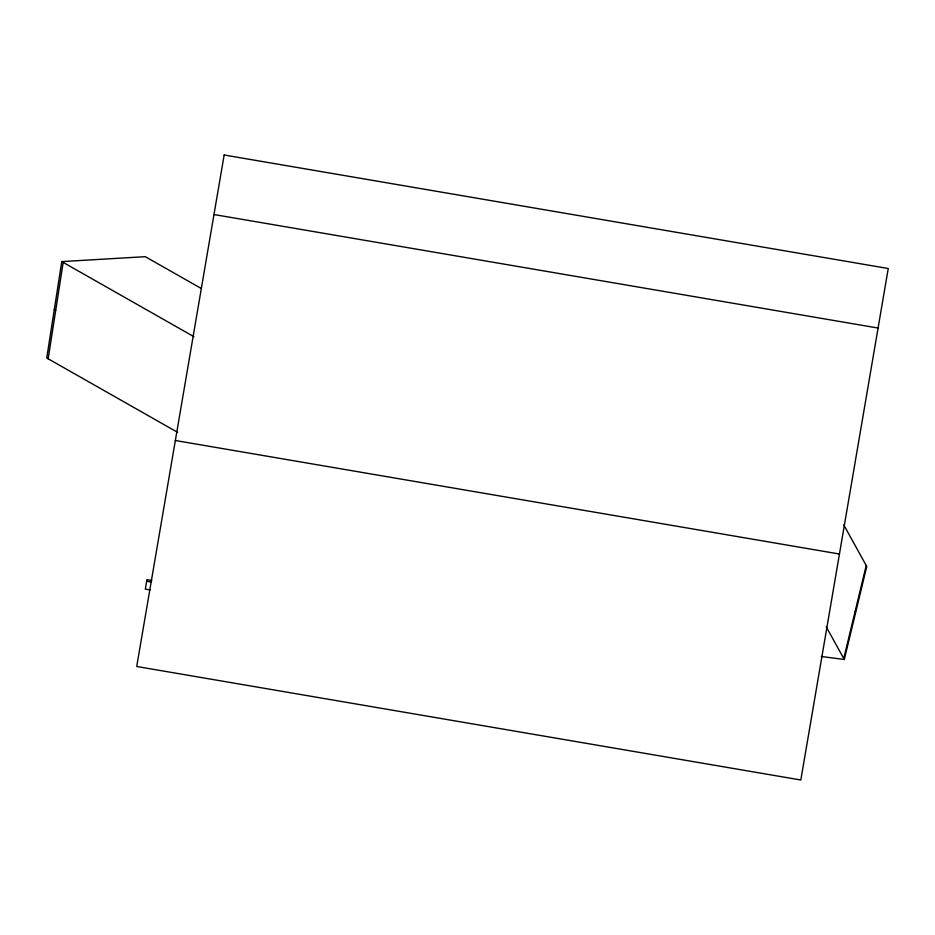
<?xml version="1.0" encoding="UTF-8"?>
<svg xmlns="http://www.w3.org/2000/svg" width="935" height="935" viewBox="0 0 935 935"><rect width="100%" height="100%" fill="white"/><g stroke="black" fill="none" stroke-linecap="round" stroke-linejoin="round"><path stroke-width="1.4" d="M201.282 288.494L145.299 256.681L61.768 261.601L46.75 357.988L177.627 432.356M48.164 358.795L63.183 262.396M843.756 658.509L866.219 565.488M821.339 656.487L844.293 659.491L866.757 566.47L843.767 524.909M213.975 214.536L878.07 328.045M175.348 440.514L839.443 554.023M151.786 580.448L146.947 579.618L145.322 589.132L150.161 589.962M146.678 581.231L151.517 582.061M61.768 261.601L193.919 336.693M54.265 309.789L55.679 310.595M854.987 612.004L855.525 612.974M826.213 626.801L844.293 659.491M224.155 155L136.72 666.491L800.816 780L888.25 268.509L224.155 155"/></g></svg>
